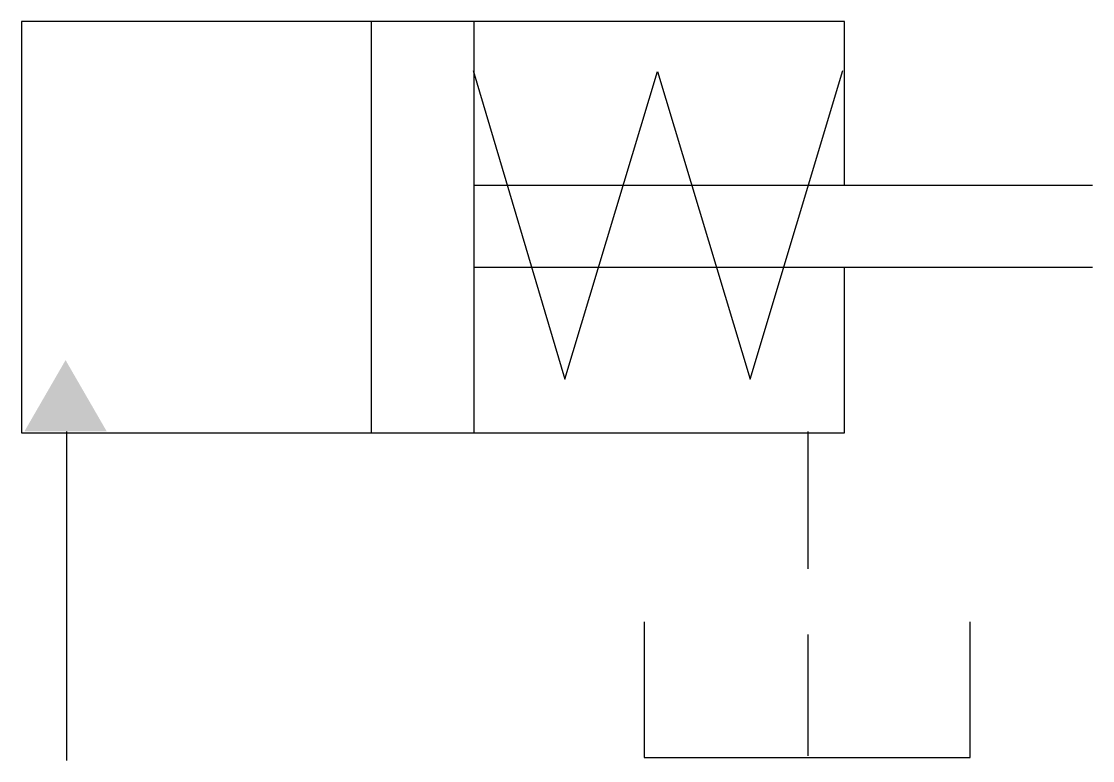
# Model space of a CAD drawing. Extents: x 513.1 to 539.2, y 109.8 to 127.7.
import ezdxf

# ---------------------------------------------------------------- set-up
doc = ezdxf.new("R2010")
doc.units = 0
doc.header["$LTSCALE"] = 5
doc.header["$MEASUREMENT"] = 0
doc.layers.add('11', color=1, linetype='CONTINUOUS')
doc.layers.add('12', color=2, linetype='CONTINUOUS')

# ---------------------------------------------------------------- blocks, each defined once
blk = doc.blocks.new('5171', base_point=(201.305, 88.5))
at = {"layer": '11'}
for p, q in [((201.383, 88.426), (201.383, 93.426)), ((213.383, 93.426), (213.383, 88.426)), ((213.383, 88.426), (201.383, 88.426))]:
    blk.add_line(p, q, dxfattribs=at)
blk = doc.blocks.new('5236', base_point=(344.924, 42.985))
at = {"layer": '11'}
for p, q in [((342.018, 47.871), (343.501, 42.874)), ((343.501, 42.874), (345.003, 47.856)), ((345.003, 47.856), (346.506, 42.874)), ((346.506, 42.874), (348.008, 47.871))]:
    blk.add_line(p, q, dxfattribs=at)

msp = doc.modelspace()

# ---------------------------------------------------------------- linework, layer by layer
at = {"layer": '11'}
for p, q in [((513.142, 127.746), (513.142, 117.746)), ((533.142, 127.746), (513.142, 127.746)), ((521.636, 127.746), (521.636, 117.746)), ((524.136, 127.746), (524.136, 117.746)), ((533.142, 123.762), (533.142, 127.746)), ((539.167, 123.762), (524.136, 123.762)), ((539.167, 121.762), (524.136, 121.762)), ((533.142, 117.746), (533.142, 121.762)), ((513.142, 117.746), (533.142, 117.746)), ((514.235, 117.783), (514.235, 109.783))]:
    msp.add_line(p, q, dxfattribs=at)
at = {"layer": '12'}
for p, q in [((532.253, 117.783), (532.253, 114.444)), ((532.253, 112.844), (532.253, 109.897))]:
    msp.add_line(p, q, dxfattribs=at)
msp.add_solid([(513.215, 117.783), (514.215, 119.515), (515.215, 117.783)], dxfattribs=at)

# ---------------------------------------------------------------- block references
at = {"layer": '11'}
for name, p, xscale, yscale, zscale in [('5236', (528.477, 119.222), 1.5, 1.5, 1.5), ('5171', (536.246, 109.907), -0.66, 0.66, 0.66)]:
    msp.add_blockref(name, p, dxfattribs=dict(at, xscale=xscale, yscale=yscale, zscale=zscale))

doc.saveas('drawing.dxf')
